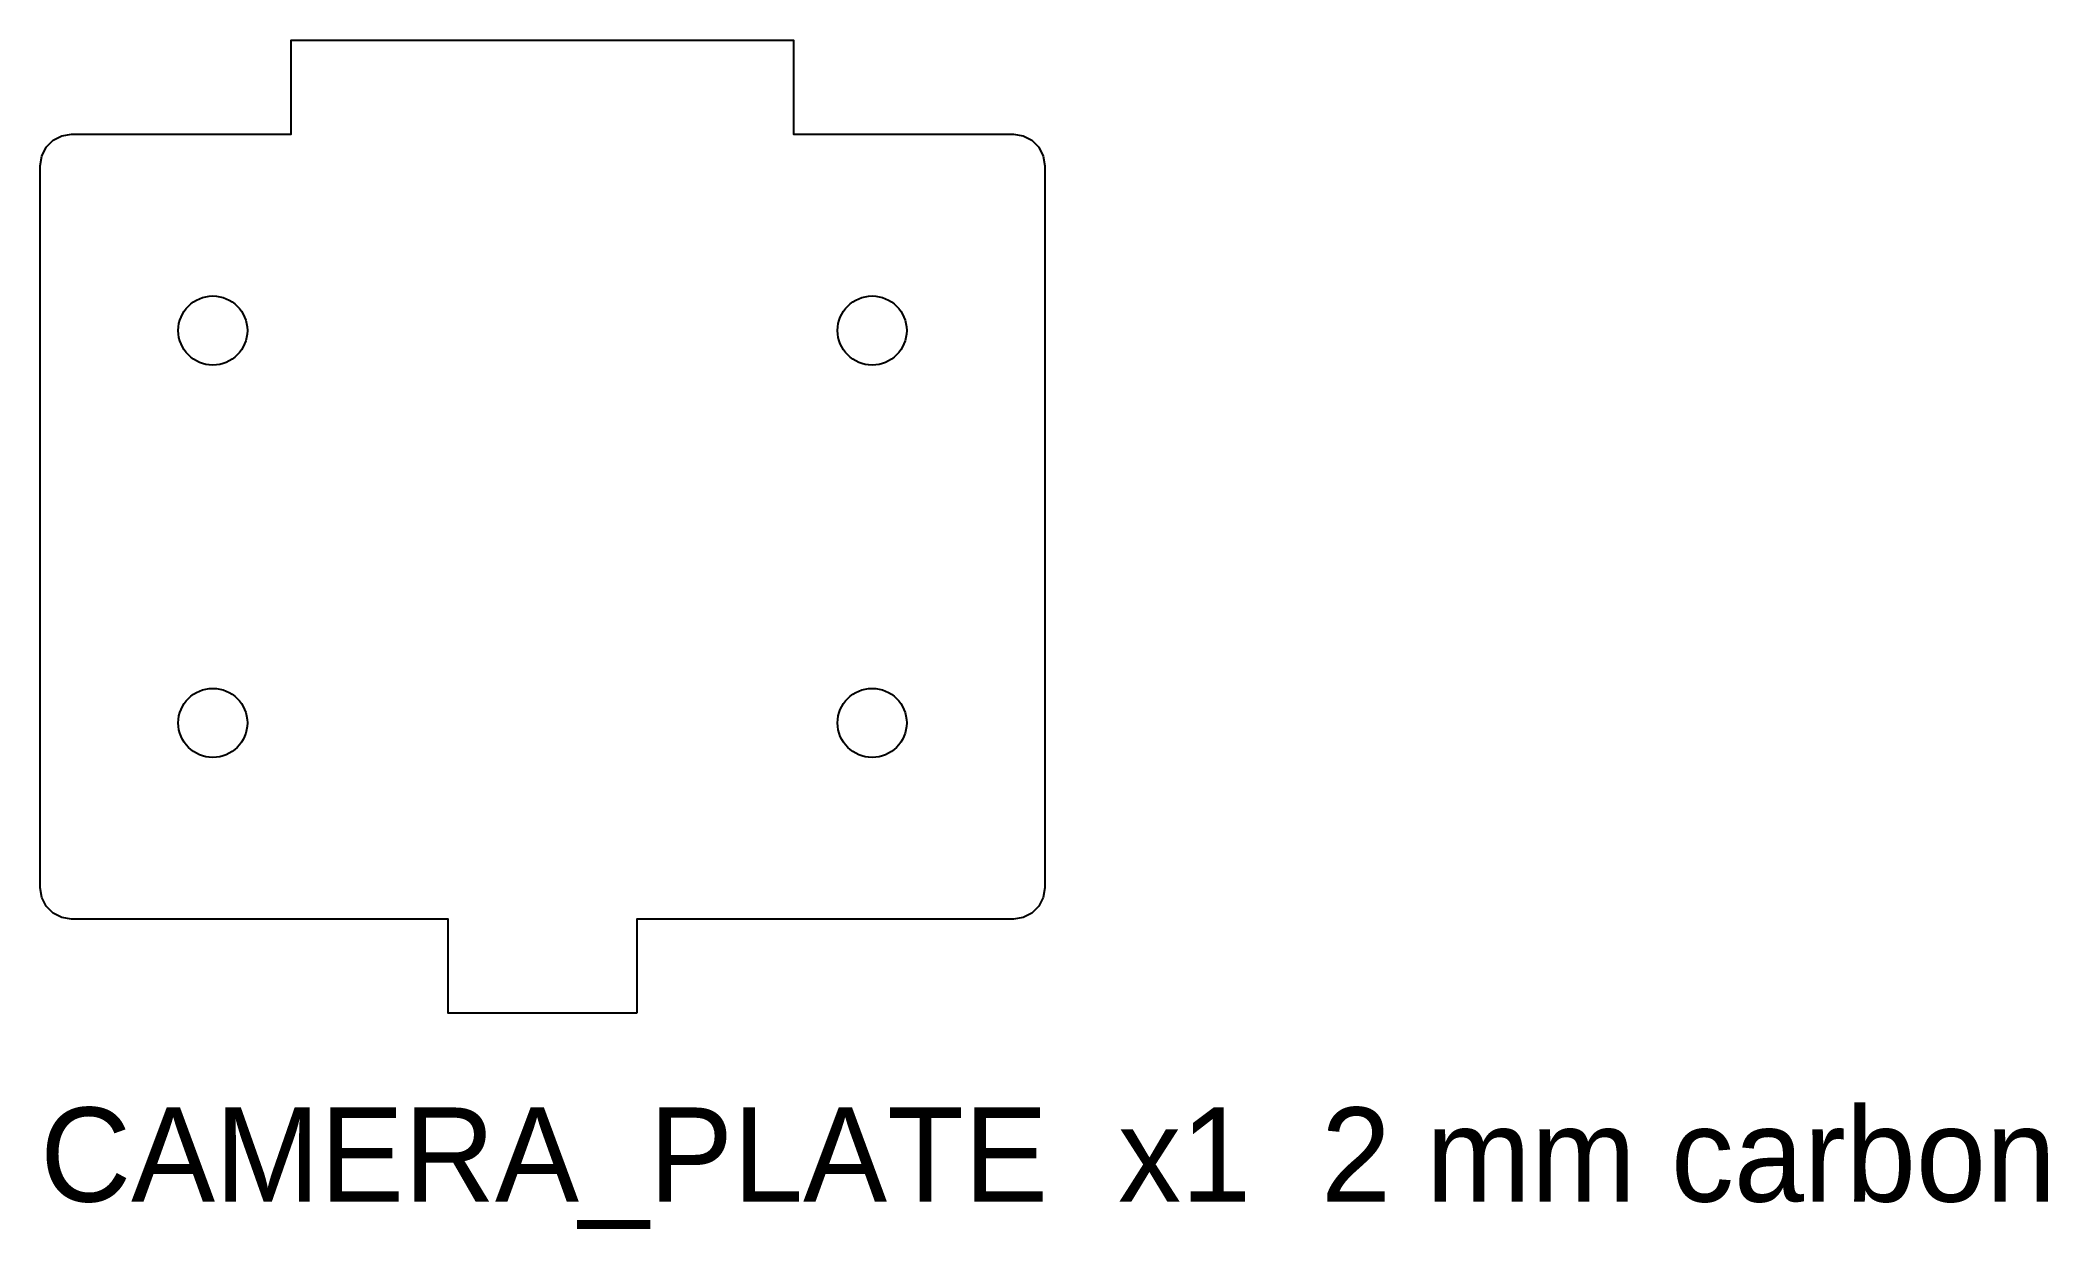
# Model space of a CAD drawing. Header units: millimetres. Extents: x -16 to 47.9, y -6.9 to 31.
import ezdxf

# ---------------------------------------------------------------- set-up
doc = ezdxf.new("R2010")
doc.units = ezdxf.units.MM
for name, color, linetype in [('CUT_INNER', 5, 'Continuous'), ('CUT_OUTER', 1, 'Continuous'), ('NOTES', 7, 'Continuous')]:
    doc.layers.add(name, color=color, linetype=linetype)

msp = doc.modelspace()

# ---------------------------------------------------------------- linework, layer by layer
at = {"layer": 'CUT_INNER'}
for centre in [(-10.5, 21.75), (10.5, 21.75), (-10.5, 9.25), (10.5, 9.25)]:
    msp.add_circle(centre, 1.1, dxfattribs=at)
at = {"layer": 'CUT_OUTER'}
msp.add_lwpolyline([(3, 0), (-3, 0), (-3, 3), (-15, 3), (-15.309, 3.049), (-15.588, 3.191), (-15.809, 3.412), (-15.951, 3.691), (-16, 4), (-16, 27), (-15.951, 27.309), (-15.809, 27.588), (-15.588, 27.809), (-15.309, 27.951), (-15, 28), (-8, 28), (-8, 31), (8, 31), (8, 28), (15, 28), (15.309, 27.951), (15.588, 27.809), (15.809, 27.588), (15.951, 27.309), (16, 27), (16, 4), (15.951, 3.691), (15.809, 3.412), (15.588, 3.191), (15.309, 3.049), (15, 3), (3, 3)], close=True, dxfattribs=at)

# ---------------------------------------------------------------- texts
at = {"layer": 'NOTES'}
msp.add_text('CAMERA_PLATE  x1  2 mm carbon', height=3, dxfattribs=at).set_placement((-16, -6))

doc.saveas('drawing.dxf')
